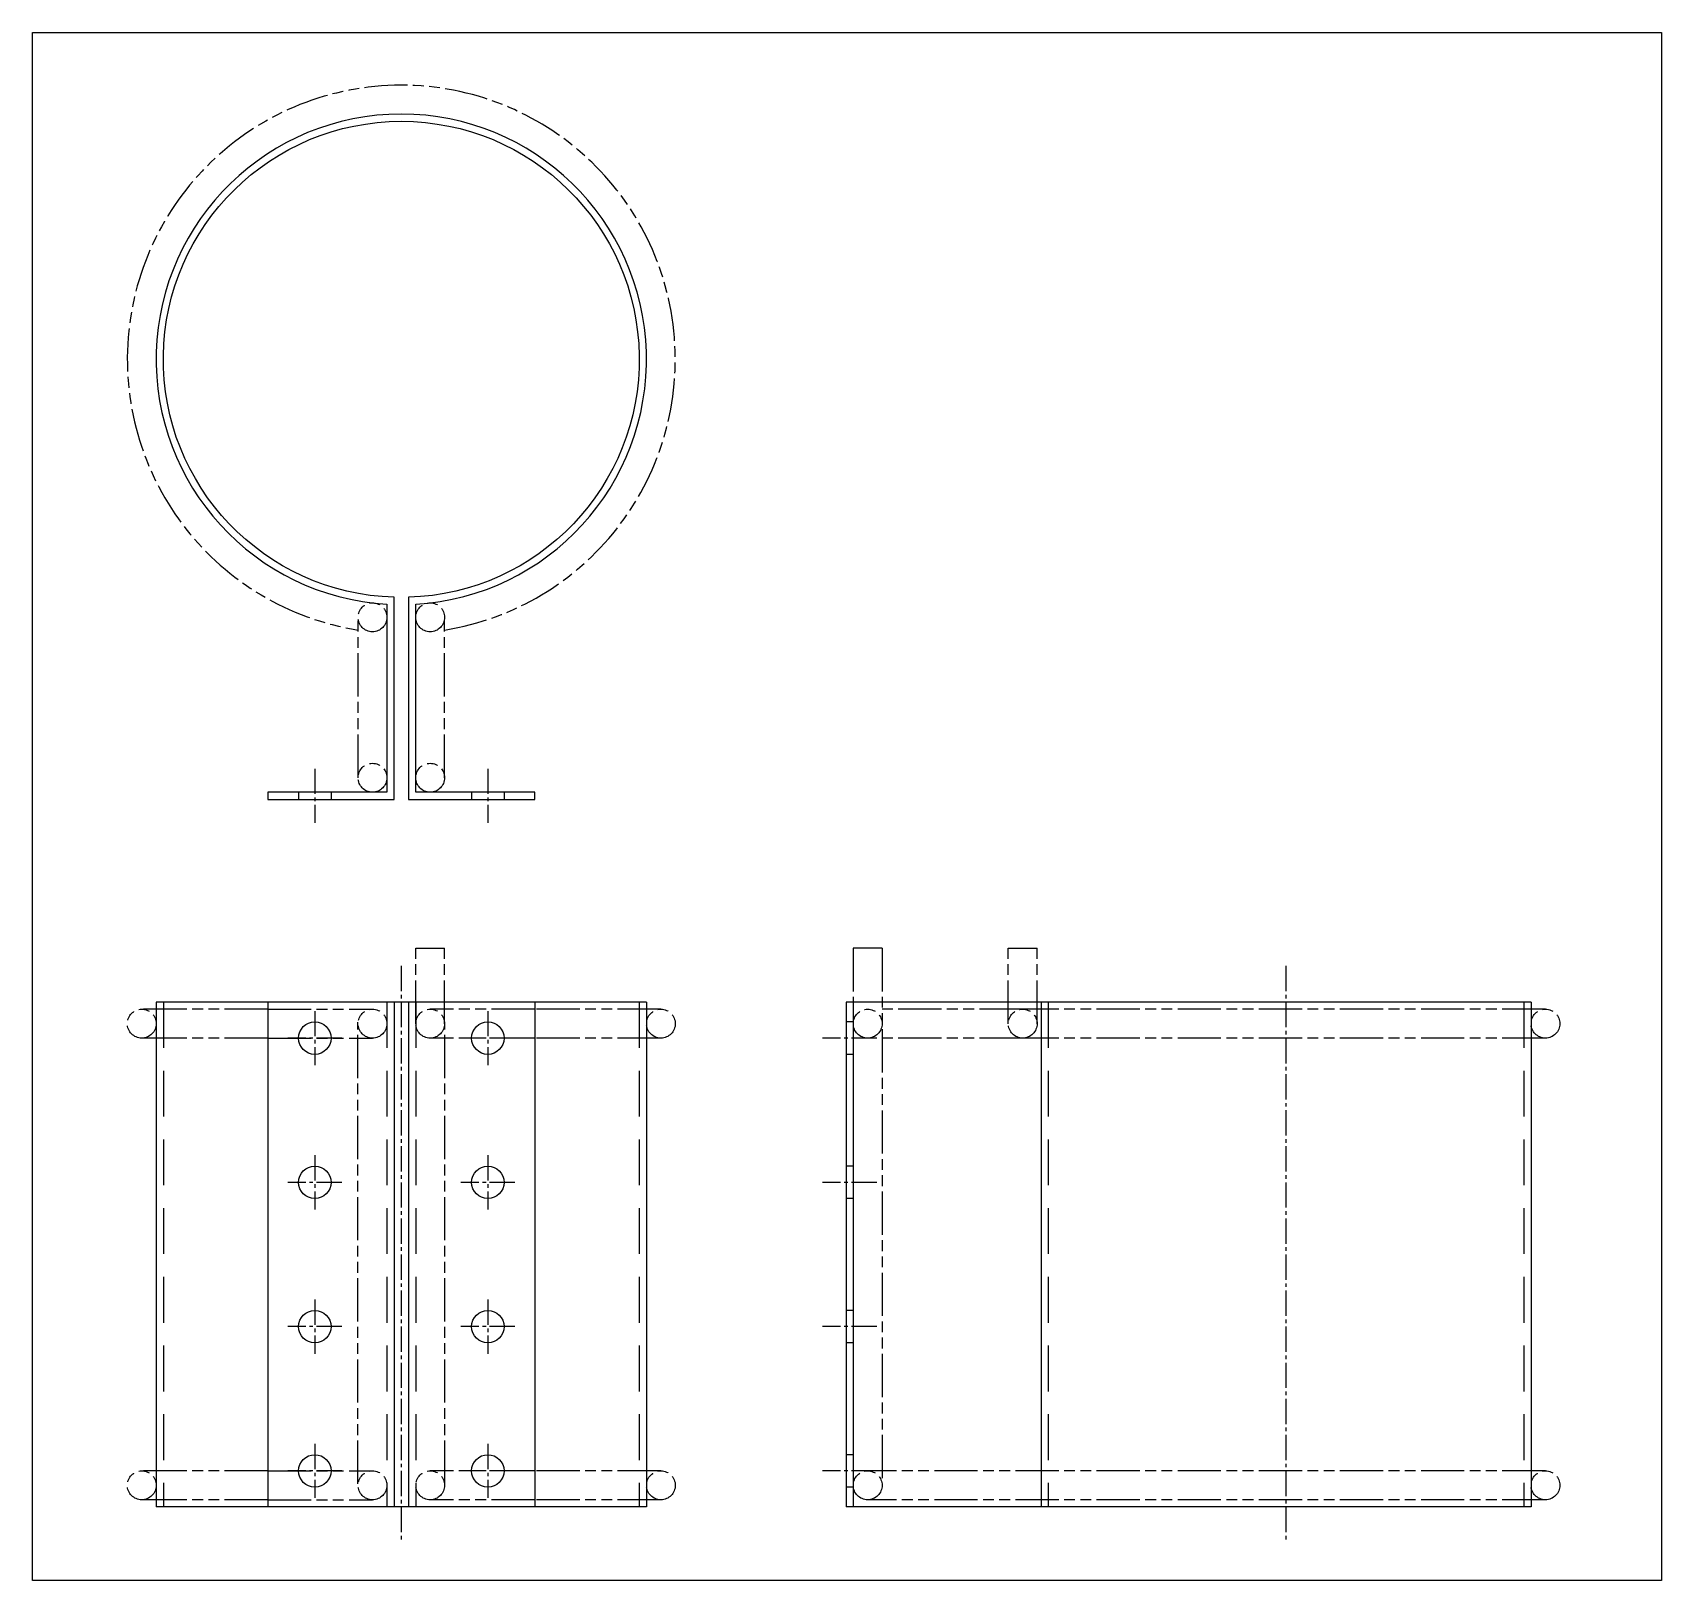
# Model space of a CAD drawing. Header units: millimetres. Extents: x 0 to 3119, y 0 to 1334.
# Drawn here: x 2200 to 2651.8, y 0 to 429.1 of the extents above; entities that cross this region are included whole.
import ezdxf

# ---------------------------------------------------------------- set-up
doc = ezdxf.new("R2010")
doc.units = ezdxf.units.MM
for name, pattern in [('AM_ISO09W050', [22.5, 12, -1.5, 3, -1.5, 3, -1.5]), ('CENTER1', [10, 7, -1, 1, -1]), ('HIDDEN2', [4.7625, 3.175, -1.5875]), ('HIDDENX2', [19.05, 12.7, -6.35])]:
    doc.linetypes.add(name, pattern=pattern)

# ---------------------------------------------------------------- blocks, each defined once
blk = doc.blocks.new('A$C2E256715')
at = {"color": 6}
for p, q in [((-136, 70), (-136, -70)), ((0, 70), (-136, 70)), ((0, 70), (0, -70)), ((0, -70), (-136, -70))]:
    blk.add_line(p, q, dxfattribs=at)
at = {"color": 2, "linetype": 'HIDDENX2'}
for p, q in [((-134, 70), (-134, -70)), ((-2, 70), (-2, -70))]:
    blk.add_line(p, q, dxfattribs=at)
blk = doc.blocks.new('A$C7F1B690D')
at = {"color": 0, "linetype": 'AM_ISO09W050'}
for p, q in [((4, 134), (4, 154.96)), ((4, 154.96), (12, 154.96)), ((12, 134), (12, 154.96)), ((-37, 138), (-72, 138)), ((72, 138), (37, 138)), ((-37, 130), (-72, 130)), ((72, 130), (37, 130)), ((-37, 10), (-72, 10)), ((72, 10), (37, 10)), ((-37, 2), (-72, 2)), ((72, 2), (37, 2))]:
    blk.add_line(p, q, dxfattribs=at)
at = {"color": 1, "linetype": 'CENTER1'}
for p, q in [((0, 150), (0, -10)), ((-24, 137.5), (-24, 122.5)), ((24, 137.5), (24, 122.5)), ((-16.5, 130), (-31.5, 130)), ((31.5, 130), (16.5, 130)), ((-24, 97.5), (-24, 82.5)), ((24, 97.5), (24, 82.5)), ((-16.5, 90), (-31.5, 90)), ((31.5, 90), (16.5, 90)), ((-24, 57.5), (-24, 42.5)), ((24, 57.5), (24, 42.5)), ((-16.5, 50), (-31.5, 50)), ((31.5, 50), (16.5, 50)), ((-24, 17.5), (-24, 2.5)), ((24, 17.5), (24, 2.5)), ((-16.5, 10), (-31.5, 10)), ((31.5, 10), (16.5, 10))]:
    blk.add_line(p, q, dxfattribs=at)
at = {"color": 6}
for p, q in [((-37, 140), (-37, 0)), ((-2, 140), (-2, 0)), ((2, 140), (2, 0)), ((37, 140), (37, 0))]:
    blk.add_line(p, q, dxfattribs=at)
at = {"color": 2, "linetype": 'AM_ISO09W050'}
for p, q in [((-37, 138), (-8, 138)), ((37, 138), (8, 138)), ((-12.02, 6.43), (-12.02, 134.43)), ((12.03, 6.43), (12.03, 134.43)), ((-37, 130), (-8, 130)), ((37, 130), (8, 130)), ((-37, 10), (-8, 10)), ((37, 10), (8, 10)), ((-37, 2), (-8, 2)), ((37, 2), (8, 2))]:
    blk.add_line(p, q, dxfattribs=at)
at = {"color": 2, "linetype": 'HIDDENX2'}
for p, q in [((-4, 140), (-4, 0)), ((4, 140), (4, 0))]:
    blk.add_line(p, q, dxfattribs=at)
at = {"color": 0, "linetype": 'AM_ISO09W050'}
for centre in [(-72, 134), (72, 134), (-72, 6), (72, 6)]:
    blk.add_circle(centre, 4, dxfattribs=at)
at = {"color": 2, "linetype": 'AM_ISO09W050'}
for centre in [(-8, 134), (8, 134), (-8, 6), (8, 6)]:
    blk.add_circle(centre, 4, dxfattribs=at)
at = {"color": 6}
for centre in [(-24, 130), (24, 130), (-24, 90), (24, 90), (-24, 50), (24, 50), (-24, 10), (24, 10)]:
    blk.add_circle(centre, 4.5, dxfattribs=at)
blk.add_blockref('A$C2E256715', (68, 70))
blk = doc.blocks.new('A$C5B6714A8')
at = {"color": 0, "linetype": 'AM_ISO09W050'}
for p, q in [((-12, -116), (-12, -71.53)), ((12, -116), (12, -71.53))]:
    blk.add_line(p, q, dxfattribs=at)
at = {"color": 1, "linetype": 'CENTER1'}
for p, q in [((-24, -113.5), (-24, -128.5)), ((24, -113.5), (24, -128.5))]:
    blk.add_line(p, q, dxfattribs=at)
at = {"color": 2, "linetype": 'HIDDEN2'}
for p, q in [((-28.5, -120), (-28.5, -122)), ((-19.5, -120), (-19.5, -122)), ((19.5, -120), (19.5, -122)), ((28.5, -120), (28.5, -122))]:
    blk.add_line(p, q, dxfattribs=at)
at = {"color": 6}
blk.add_lwpolyline([(-4, -120), (-37, -120), (-37, -122), (-2, -122), (-2, -65.97, -65.984845), (2, -65.97), (2, -122), (37, -122), (37, -120), (4, -120), (4, -67.88, 33.970563), (-4, -67.88)], format="xyb", close=True, dxfattribs=at)
at = {"color": 2, "linetype": 'AM_ISO09W050'}
for centre in [(-8, -71.53), (-8, -116)]:
    blk.add_circle(centre, 4, dxfattribs=at)
at = {"color": 0, "linetype": 'AM_ISO09W050'}
for centre in [(8, -71.53), (8, -116)]:
    blk.add_circle(centre, 4, dxfattribs=at)
blk.add_arc((0, 0), 76, 279.0847, 260.9153, dxfattribs=at)
blk = doc.blocks.new('A$C254B7E86')
at = {"color": 1, "linetype": 'CENTER1'}
for p, q in [((0, 80), (0, -80)), ((-113.5, 60), (-128.5, 60)), ((-113.5, 20), (-128.5, 20)), ((-113.5, -20), (-128.5, -20)), ((-113.5, -60), (-128.5, -60))]:
    blk.add_line(p, q, dxfattribs=at)
at = {"color": 6}
for p, q in [((68, 70), (-122, 70)), ((-122, 70), (-122, -70)), ((-120, 70), (-120, -70)), ((-67.88, 70), (-67.88, -70)), ((68, 70), (68, -70)), ((68, -70), (-122, -70))]:
    blk.add_line(p, q, dxfattribs=at)
at = {"color": 2, "linetype": 'HIDDENX2'}
for p, q in [((-65.96, 70), (-65.96, -70)), ((66, 70), (66, -70))]:
    blk.add_line(p, q, dxfattribs=at)
at = {"color": 2, "linetype": 'HIDDEN2'}
for p, q in [((-120, 64.5), (-122, 64.5)), ((-120, 55.5), (-122, 55.5)), ((-120, 24.5), (-122, 24.5)), ((-120, 15.5), (-122, 15.5)), ((-120, -15.5), (-122, -15.5)), ((-120, -24.5), (-122, -24.5)), ((-120, -55.5), (-122, -55.5)), ((-120, -64.5), (-122, -64.5))]:
    blk.add_line(p, q, dxfattribs=at)
blk = doc.blocks.new('A$C49BB0BC3')
at = {"color": 0, "linetype": 'AM_ISO09W050'}
for p, q in [((-120, 84.96), (-120, -64)), ((-112, 84.96), (-120, 84.96)), ((-112, 84.96), (-112, -64)), ((-77, 64), (-77, 84.96)), ((-77, 84.96), (-69, 84.96)), ((-69, 64), (-69, 84.96)), ((72, 68), (-73, 68)), ((72, 60), (-73, 60)), ((72, -60), (-116, -60)), ((72, -68), (-116, -68))]:
    blk.add_line(p, q, dxfattribs=at)
at = {"color": 2, "linetype": 'AM_ISO09W050'}
for p, q in [((-73, 68), (-112, 68)), ((-73, 60), (-112, 60))]:
    blk.add_line(p, q, dxfattribs=at)
blk.add_circle((-116, 64), 4, dxfattribs=at)
at = {"color": 0, "linetype": 'AM_ISO09W050'}
for centre in [(-73, 64), (72, 64), (-116, -64), (72, -64)]:
    blk.add_circle(centre, 4, dxfattribs=at)
blk.add_blockref('A$C254B7E86', (0, 0))

msp = doc.modelspace()

# ---------------------------------------------------------------- linework, layer by layer
msp.add_lwpolyline([(2199.99, 429.15), (2651.799, 429.15), (2651.799, 0), (2199.99, 0)], close=True)

# ---------------------------------------------------------------- block references
for name, p in [('A$C5B6714A8', (2302.271, 338.55)), ('A$C7F1B690D', (2302.271, 20.36)), ('A$C49BB0BC3', (2547.627, 90.36))]:
    msp.add_blockref(name, p)

doc.saveas('drawing.dxf')
